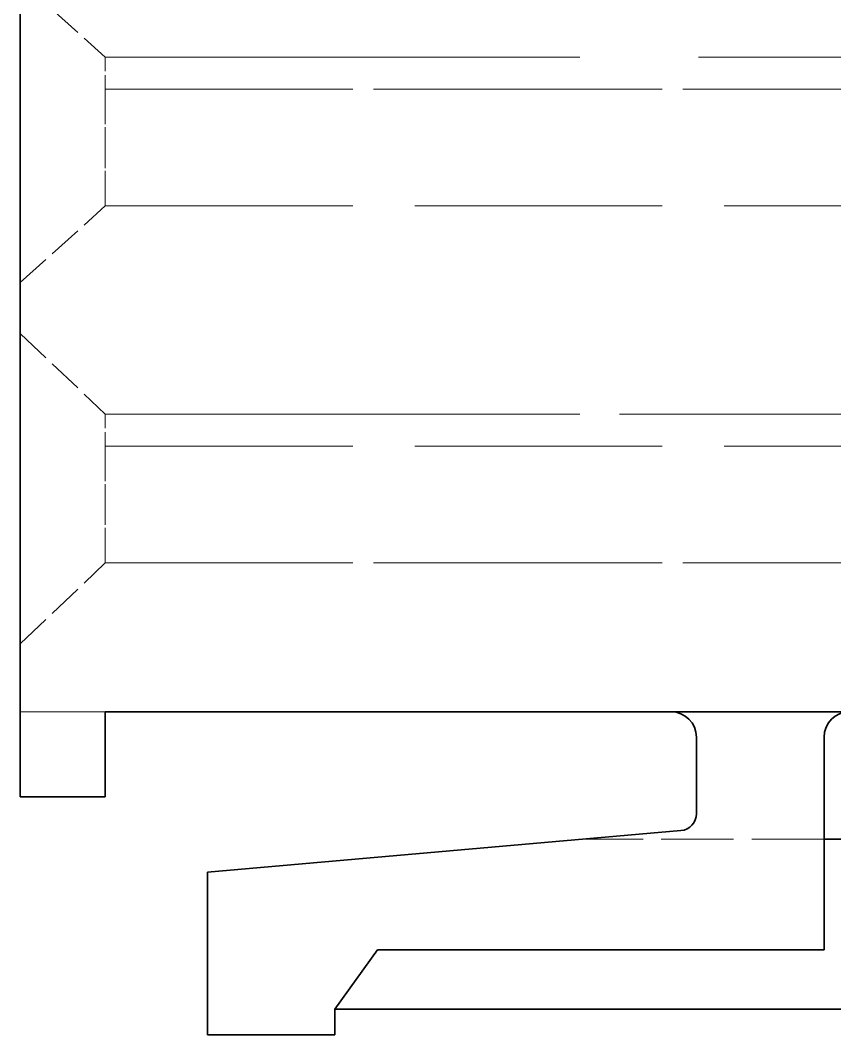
# Model space of a CAD drawing. Extents: x 23 to 417, y 3 to 294.
# Drawn here: x 317.21 to 326.78, y 85.93 to 97.86 of the extents above; entities that cross this region are included whole.
import ezdxf

# ---------------------------------------------------------------- set-up
doc = ezdxf.new("R2010")
doc.units = 0
doc.linetypes.add('DASHED', pattern=[15, 12, -3])
doc.layers.get('0').update_dxf_attribs({"lineweight": 13})

# ---------------------------------------------------------------- blocks, each defined once
blk = doc.blocks.new('BLOCK123')
at = {"color": 7, "lineweight": 35, "ltscale": 0.29}
blk.add_line((15.898, -96.377), (15.898, -107.977), dxfattribs=at)
blk.add_line((15.898, -96.377), (15.898, -107.977), dxfattribs=at)
at = {"color": 7, "linetype": 'DASHED', "lineweight": 13, "ltscale": 0.033634}
for p, q in [((15.898, -98.377), (16.898, -99.277)), ((15.898, -98.377), (16.898, -99.277)), ((15.898, -101.927), (16.898, -101.027)), ((15.898, -101.927), (16.898, -101.027))]:
    blk.add_line(p, q, dxfattribs=at)
at = {"color": 7, "linetype": 'DASHED', "lineweight": 13, "ltscale": 0.009375}
for p, q in [((16.898, -99.652), (16.898, -99.277)), ((16.898, -99.277), (16.898, -99.652)), ((16.898, -103.852), (16.898, -103.477)), ((16.898, -103.477), (16.898, -103.852))]:
    blk.add_line(p, q, dxfattribs=at)
at = {"color": 7, "linetype": 'DASHED', "lineweight": 13, "ltscale": 0.465}
for p, q in [((16.898, -99.277), (35.498, -99.277)), ((16.898, -99.277), (35.498, -99.277)), ((35.498, -103.477), (16.898, -103.477)), ((16.898, -103.477), (35.498, -103.477))]:
    blk.add_line(p, q, dxfattribs=at)
at = {"color": 7, "linetype": 'DASHED', "lineweight": 13, "ltscale": 0.034375}
for p, q in [((16.898, -99.652), (16.898, -101.027)), ((16.898, -101.027), (16.898, -99.652)), ((16.898, -99.652), (16.898, -101.027)), ((16.898, -101.027), (16.898, -99.652)), ((16.898, -99.652), (16.898, -101.027)), ((16.898, -101.027), (16.898, -99.652)), ((16.898, -99.652), (16.898, -101.027)), ((16.898, -101.027), (16.898, -99.652)), ((16.898, -99.652), (16.898, -101.027)), ((16.898, -101.027), (16.898, -99.652)), ((16.898, -99.652), (16.898, -101.027)), ((16.898, -101.027), (16.898, -99.652)), ((16.898, -99.652), (16.898, -101.027)), ((16.898, -101.027), (16.898, -99.652)), ((16.898, -99.652), (16.898, -101.027)), ((16.898, -101.027), (16.898, -99.652)), ((16.898, -99.652), (16.898, -101.027)), ((16.898, -101.027), (16.898, -99.652)), ((16.898, -99.652), (16.898, -101.027)), ((16.898, -101.027), (16.898, -99.652)), ((16.898, -99.652), (16.898, -101.027)), ((16.898, -101.027), (16.898, -99.652)), ((16.898, -99.652), (16.898, -101.027)), ((16.898, -101.027), (16.898, -99.652)), ((16.898, -99.652), (16.898, -101.027)), ((16.898, -101.027), (16.898, -99.652)), ((16.898, -99.652), (16.898, -101.027)), ((16.898, -101.027), (16.898, -99.652)), ((16.898, -99.652), (16.898, -101.027)), ((16.898, -101.027), (16.898, -99.652)), ((16.898, -99.652), (16.898, -101.027)), ((16.898, -101.027), (16.898, -99.652)), ((16.898, -99.652), (16.898, -101.027)), ((16.898, -101.027), (16.898, -99.652)), ((16.898, -99.652), (16.898, -101.027)), ((16.898, -101.027), (16.898, -99.652)), ((16.898, -99.652), (16.898, -101.027)), ((16.898, -101.027), (16.898, -99.652)), ((16.898, -99.652), (16.898, -101.027)), ((16.898, -101.027), (16.898, -99.652)), ((16.898, -99.652), (16.898, -101.027)), ((16.898, -101.027), (16.898, -99.652)), ((16.898, -99.652), (16.898, -101.027)), ((16.898, -101.027), (16.898, -99.652)), ((16.898, -105.227), (16.898, -103.852)), ((16.898, -103.852), (16.898, -105.227)), ((16.898, -105.227), (16.898, -103.852)), ((16.898, -103.852), (16.898, -105.227)), ((16.898, -105.227), (16.898, -103.852)), ((16.898, -103.852), (16.898, -105.227)), ((16.898, -105.227), (16.898, -103.852)), ((16.898, -103.852), (16.898, -105.227)), ((16.898, -105.227), (16.898, -103.852)), ((16.898, -103.852), (16.898, -105.227)), ((16.898, -105.227), (16.898, -103.852)), ((16.898, -103.852), (16.898, -105.227)), ((16.898, -105.227), (16.898, -103.852)), ((16.898, -103.852), (16.898, -105.227)), ((16.898, -105.227), (16.898, -103.852)), ((16.898, -103.852), (16.898, -105.227)), ((16.898, -105.227), (16.898, -103.852)), ((16.898, -103.852), (16.898, -105.227)), ((16.898, -105.227), (16.898, -103.852)), ((16.898, -103.852), (16.898, -105.227)), ((16.898, -105.227), (16.898, -103.852)), ((16.898, -103.852), (16.898, -105.227)), ((16.898, -105.227), (16.898, -103.852)), ((16.898, -103.852), (16.898, -105.227)), ((16.898, -105.227), (16.898, -103.852)), ((16.898, -103.852), (16.898, -105.227)), ((16.898, -105.227), (16.898, -103.852)), ((16.898, -103.852), (16.898, -105.227)), ((16.898, -105.227), (16.898, -103.852)), ((16.898, -103.852), (16.898, -105.227)), ((16.898, -105.227), (16.898, -103.852)), ((16.898, -103.852), (16.898, -105.227)), ((16.898, -105.227), (16.898, -103.852)), ((16.898, -103.852), (16.898, -105.227)), ((16.898, -105.227), (16.898, -103.852)), ((16.898, -103.852), (16.898, -105.227)), ((16.898, -105.227), (16.898, -103.852)), ((16.898, -103.852), (16.898, -105.227)), ((16.898, -105.227), (16.898, -103.852)), ((16.898, -103.852), (16.898, -105.227)), ((16.898, -105.227), (16.898, -103.852)), ((16.898, -103.852), (16.898, -105.227)), ((16.898, -105.227), (16.898, -103.852)), ((16.898, -103.852), (16.898, -105.227))]:
    blk.add_line(p, q, dxfattribs=at)
at = {"color": 7, "linetype": 'DASHED', "lineweight": 13, "ltscale": 0.2425}
for p, q in [((26.598, -99.652), (16.898, -99.652)), ((16.898, -99.652), (26.598, -99.652)), ((26.598, -99.652), (16.898, -99.652)), ((16.898, -99.652), (26.598, -99.652)), ((26.598, -99.652), (16.898, -99.652)), ((16.898, -99.652), (26.598, -99.652)), ((26.598, -99.652), (16.898, -99.652)), ((16.898, -99.652), (26.598, -99.652)), ((26.598, -99.652), (16.898, -99.652)), ((16.898, -99.652), (26.598, -99.652)), ((26.598, -99.652), (16.898, -99.652)), ((16.898, -99.652), (26.598, -99.652)), ((26.598, -99.652), (16.898, -99.652)), ((16.898, -99.652), (26.598, -99.652)), ((26.598, -99.652), (16.898, -99.652)), ((16.898, -99.652), (26.598, -99.652)), ((26.598, -99.652), (16.898, -99.652)), ((16.898, -99.652), (26.598, -99.652)), ((26.598, -99.652), (16.898, -99.652)), ((16.898, -99.652), (26.598, -99.652)), ((26.598, -99.652), (16.898, -99.652)), ((16.898, -99.652), (26.598, -99.652)), ((16.898, -99.652), (26.598, -99.652)), ((16.898, -99.652), (26.598, -99.652)), ((16.898, -99.652), (26.598, -99.652)), ((16.898, -99.652), (26.598, -99.652)), ((16.898, -99.652), (26.598, -99.652)), ((16.898, -99.652), (26.598, -99.652)), ((16.898, -99.652), (26.598, -99.652)), ((16.898, -99.652), (26.598, -99.652)), ((16.898, -99.652), (26.598, -99.652)), ((16.898, -99.652), (26.598, -99.652)), ((16.898, -99.652), (26.598, -99.652)), ((16.898, -99.652), (26.598, -99.652)), ((16.898, -99.652), (26.598, -99.652)), ((16.898, -99.652), (26.598, -99.652)), ((16.898, -99.652), (26.598, -99.652)), ((16.898, -99.652), (26.598, -99.652)), ((16.898, -99.652), (26.598, -99.652)), ((16.898, -99.652), (26.598, -99.652)), ((16.898, -99.652), (26.598, -99.652)), ((16.898, -99.652), (26.598, -99.652)), ((16.898, -99.652), (26.598, -99.652)), ((16.898, -99.652), (26.598, -99.652)), ((16.898, -101.027), (26.598, -101.027)), ((16.898, -101.027), (26.598, -101.027)), ((16.898, -103.852), (26.598, -103.852)), ((16.898, -103.852), (26.598, -103.852)), ((16.898, -103.852), (26.598, -103.852)), ((16.898, -103.852), (26.598, -103.852)), ((16.898, -103.852), (26.598, -103.852)), ((16.898, -103.852), (26.598, -103.852)), ((16.898, -103.852), (26.598, -103.852)), ((16.898, -103.852), (26.598, -103.852)), ((16.898, -103.852), (26.598, -103.852)), ((16.898, -103.852), (26.598, -103.852)), ((16.898, -103.852), (26.598, -103.852)), ((16.898, -103.852), (26.598, -103.852)), ((16.898, -103.852), (26.598, -103.852)), ((16.898, -103.852), (26.598, -103.852)), ((16.898, -103.852), (26.598, -103.852)), ((16.898, -103.852), (26.598, -103.852)), ((16.898, -103.852), (26.598, -103.852)), ((16.898, -103.852), (26.598, -103.852)), ((16.898, -103.852), (26.598, -103.852)), ((16.898, -103.852), (26.598, -103.852)), ((16.898, -103.852), (26.598, -103.852)), ((16.898, -103.852), (26.598, -103.852)), ((16.898, -103.852), (26.598, -103.852)), ((16.898, -103.852), (26.598, -103.852)), ((16.898, -103.852), (26.598, -103.852)), ((16.898, -103.852), (26.598, -103.852)), ((16.898, -103.852), (26.598, -103.852)), ((16.898, -103.852), (26.598, -103.852)), ((16.898, -103.852), (26.598, -103.852)), ((16.898, -103.852), (26.598, -103.852)), ((16.898, -103.852), (26.598, -103.852)), ((16.898, -103.852), (26.598, -103.852)), ((16.898, -103.852), (26.598, -103.852)), ((16.898, -103.852), (26.598, -103.852)), ((16.898, -103.852), (26.598, -103.852)), ((16.898, -103.852), (26.598, -103.852)), ((16.898, -103.852), (26.598, -103.852)), ((16.898, -103.852), (26.598, -103.852)), ((16.898, -103.852), (26.598, -103.852)), ((16.898, -103.852), (26.598, -103.852)), ((16.898, -103.852), (26.598, -103.852)), ((16.898, -103.852), (26.598, -103.852)), ((16.898, -103.852), (26.598, -103.852)), ((16.898, -103.852), (26.598, -103.852)), ((26.598, -105.227), (16.898, -105.227)), ((16.898, -105.227), (26.598, -105.227))]:
    blk.add_line(p, q, dxfattribs=at)
at = {"color": 7, "linetype": 'DASHED', "lineweight": 13, "ltscale": 0.034483}
for p, q in [((15.898, -102.527), (16.898, -103.477)), ((15.898, -102.527), (16.898, -103.477)), ((15.898, -106.177), (16.898, -105.227)), ((15.898, -106.177), (16.898, -105.227))]:
    blk.add_line(p, q, dxfattribs=at)
at = {"color": 7, "linetype": 'DASHED', "lineweight": 13, "ltscale": 0.025}
for p, q in [((15.898, -106.977), (16.898, -106.977)), ((16.898, -106.977), (15.898, -106.977))]:
    blk.add_line(p, q, dxfattribs=at)
at = {"color": 7, "lineweight": 35, "ltscale": 0.2425}
blk.add_line((26.598, -106.977), (16.898, -106.977), dxfattribs=at)
blk.add_line((26.598, -106.977), (16.898, -106.977), dxfattribs=at)
at = {"color": 7, "lineweight": 35, "ltscale": 0.025}
for q in [(16.898, -106.977), (16.898, -106.977), (15.898, -107.977), (15.898, -107.977)]:
    blk.add_line((16.898, -107.977), q, dxfattribs=at)
at = {"color": 7, "lineweight": 35, "ltscale": 0.0225}
blk.add_line((23.848, -108.177), (23.848, -107.277), dxfattribs=at)
blk.add_line((23.848, -108.177), (23.848, -107.277), dxfattribs=at)
at = {"color": 7, "lineweight": 35, "ltscale": 0.0625}
blk.add_line((25.348, -107.277), (25.348, -109.777), dxfattribs=at)
blk.add_line((25.348, -107.277), (25.348, -109.777), dxfattribs=at)
at = {"color": 7, "lineweight": 35, "ltscale": 0.139717}
blk.add_line((18.098, -108.863), (23.666, -108.376), dxfattribs=at)
blk.add_line((18.098, -108.863), (23.666, -108.376), dxfattribs=at)
at = {"color": 7, "linetype": 'DASHED', "lineweight": 13, "ltscale": 0.070857}
blk.add_line((25.348, -108.477), (22.514, -108.477), dxfattribs=at)
blk.add_line((25.348, -108.477), (22.514, -108.477), dxfattribs=at)
at = {"color": 7, "lineweight": 35, "ltscale": 0.071144}
blk.add_line((25.348, -108.477), (28.194, -108.477), dxfattribs=at)
blk.add_line((25.348, -108.477), (28.194, -108.477), dxfattribs=at)
at = {"color": 7, "lineweight": 35, "ltscale": 0.047842}
blk.add_line((18.098, -110.777), (18.098, -108.863), dxfattribs=at)
blk.add_line((18.098, -110.777), (18.098, -108.863), dxfattribs=at)
at = {"color": 7, "lineweight": 35, "ltscale": 0.021506}
blk.add_line((20.098, -109.777), (19.598, -110.477), dxfattribs=at)
blk.add_line((20.098, -109.777), (19.598, -110.477), dxfattribs=at)
at = {"color": 7, "lineweight": 35, "ltscale": 0.13125}
blk.add_line((25.348, -109.777), (20.098, -109.777), dxfattribs=at)
blk.add_line((25.348, -109.777), (20.098, -109.777), dxfattribs=at)
at = {"color": 7, "lineweight": 35, "ltscale": 0.0075}
blk.add_line((19.598, -110.477), (19.598, -110.777), dxfattribs=at)
blk.add_line((19.598, -110.477), (19.598, -110.777), dxfattribs=at)
at = {"color": 7, "lineweight": 35, "ltscale": 0.315}
blk.add_line((32.198, -110.477), (19.598, -110.477), dxfattribs=at)
blk.add_line((32.198, -110.477), (19.598, -110.477), dxfattribs=at)
at = {"color": 7, "lineweight": 35, "ltscale": 0.0375}
blk.add_line((19.598, -110.777), (18.098, -110.777), dxfattribs=at)
blk.add_line((19.598, -110.777), (18.098, -110.777), dxfattribs=at)
at = {"color": 7, "lineweight": 35}
for centre, radius, start, end in [((23.548, -107.277), 0.3, 360, 450), ((23.548, -107.277), 0.3, 360, 450), ((25.648, -107.277), 0.3, 90, 180), ((25.648, -107.277), 0.3, 90, 180), ((23.648, -108.177), 0.2, 275, 360), ((23.648, -108.177), 0.2, 275, 360)]:
    blk.add_arc(centre, radius, start, end, dxfattribs=at)

msp = doc.modelspace()

# ---------------------------------------------------------------- block references
at = {"lineweight": 0}
msp.add_blockref('BLOCK123', (301.307, 196.704), dxfattribs=at)

doc.saveas('drawing.dxf')
